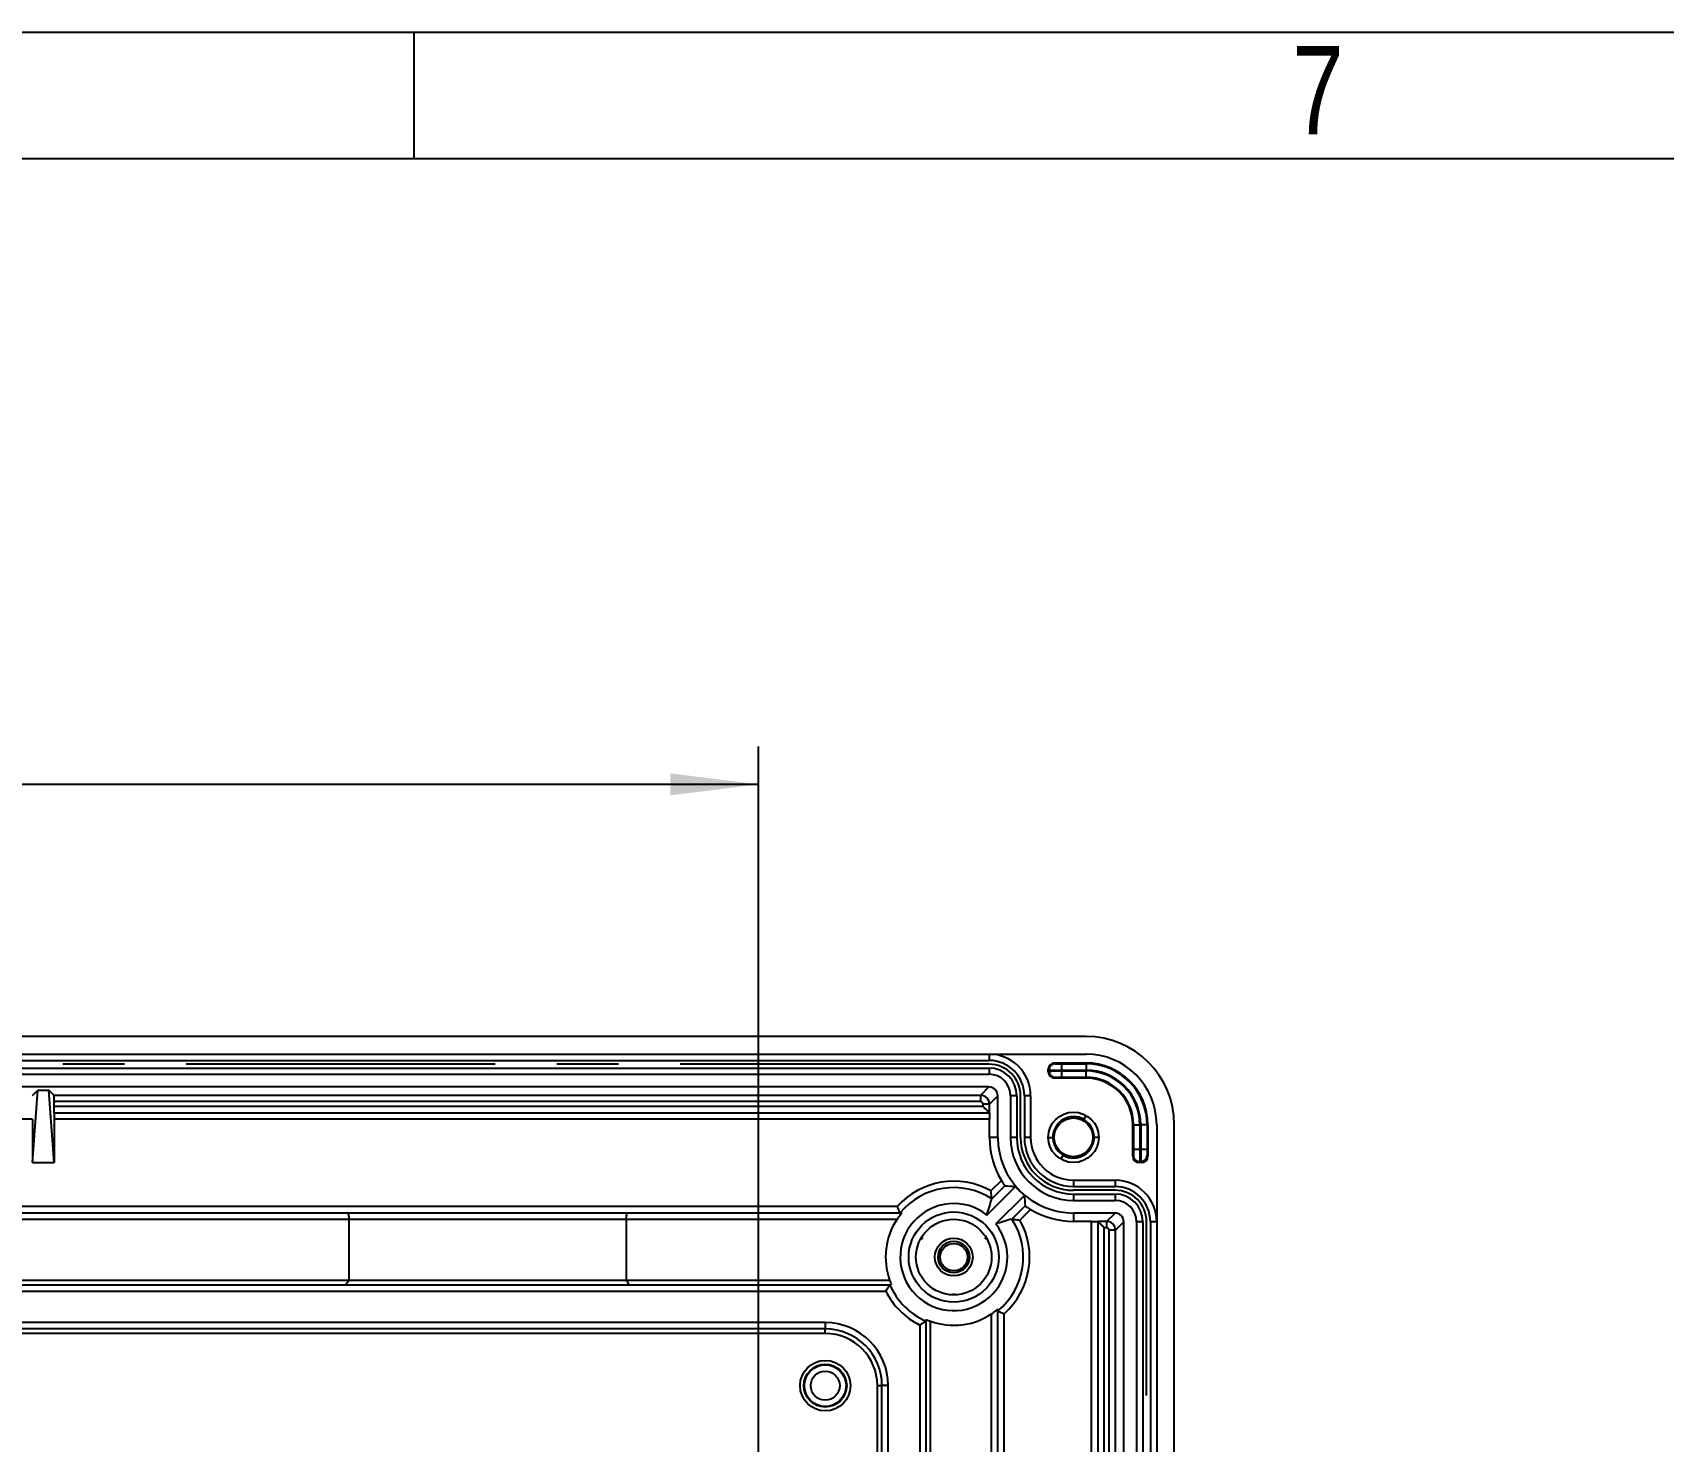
# Model space of a CAD drawing. Header units: millimetres. Extents: x 0 to 594, y 0 to 420.
# Drawn here: x 424.3 to 489, y 364.1 to 420 of the extents above; entities that cross this region are included whole.
import ezdxf

# ---------------------------------------------------------------- set-up
doc = ezdxf.new("R2010")
doc.units = ezdxf.units.MM
doc.header["$LTSCALE"] = 32.67
doc.linetypes.add('CENTER', pattern=[0.6, 0.375, -0.075, 0.075, -0.075])
doc.layers.get('0').update_dxf_attribs({"linetype": 'CONTINUOUS'})
for name, color, linetype in [('KASTEN_ABOX_DXF_CONTINUOUS_LINE', 7, 'CONTINUOUS'), ('KURVEN', 7, 'CONTINUOUS'), ('M-490-925-01-6274_DXF_DIMENSION', 7, 'CONTINUOUS'), ('M-490-925-01-6274_DXF_FORMAT', 7, 'CONTINUOUS'), ('M-490-925-01-6274_DXF_TEXT', 7, 'CONTINUOUS')]:
    doc.layers.add(name, color=color, linetype=linetype)
doc.styles.get("Standard").update_dxf_attribs({"font": 'txt', "width": 0.7})
doc.styles.add('TEXTSTYLE_2', font='txt', dxfattribs={"width": 0.785714})
doc.dimstyles.new('DIMSTYLE_3', dxfattribs={"dimtxt": 2.5, "dimasz": 3.5, "dimexe": 1.5, "dimexo": 0, "dimtad": 1, "dimdec": 3, "dimlfac": 2, "dimdsep": 46, "dimtxsty": 'Standard', "dimblk": '_FILLED', "dimblk1": '_FILLED', "dimblk2": '_FILLED', "dimcen": 0.09, "dimclrt": 5, "dimadec": 3, "dimazin": 2, "dimtp": 0.5, "dimtm": 0.5, "dimtfac": 1, "dimtdec": 3, "dimtofl": 0, "dimtmove": 0, "dimatfit": 3, "dimldrblk": '_FILLED', "dimfxl": 1, "dimtolj": 1, "dimarcsym": 0})
doc.dimstyles.get("Standard").update_dxf_attribs({"dimtxt": 2.5, "dimasz": 3.5, "dimexe": 1.5, "dimexo": 0, "dimtad": 1, "dimdec": 3, "dimdsep": 46, "dimtxsty": 'Standard', "dimblk": '_FILLED', "dimblk1": '_FILLED', "dimblk2": '_FILLED', "dimcen": 0.09, "dimclrt": 5, "dimadec": 3, "dimazin": 2, "dimtol": 1, "dimtp": 0.005, "dimtm": 0.005, "dimtfac": 1, "dimtdec": 3, "dimtofl": 0, "dimtmove": 0, "dimatfit": 3, "dimldrblk": '_FILLED', "dimfxl": 1, "dimtolj": 1, "dimarcsym": 0})

# ---------------------------------------------------------------- blocks, each defined once
blk = doc.blocks.new('_FILLED')
at = {"color": 0, "linetype": 'ByBlock'}
blk.add_solid([(0, 0), (-1, 0.125), (-1, -0.125)], dxfattribs=at)
blk = doc.blocks.new('*D13')
at = {"layer": 'M-490-925-01-6274_DXF_DIMENSION', "color": 2, "linetype": 'Continuous', "transparency": 16777216}
for p, q in [((361.109, 330.18), (361.109, 391.68)), ((453.109, 330.18), (453.109, 391.68)), ((361.109, 390.18), (407.109, 390.18)), ((453.109, 390.18), (407.109, 390.18))]:
    blk.add_line(p, q, dxfattribs=at)
at = {"layer": 'M-490-925-01-6274_DXF_DIMENSION', "color": 2, "linetype": 'Continuous', "transparency": 16777216, "xscale": 3.5, "yscale": 3.5, "zscale": 3.5, "rotation": 180}
blk.add_blockref('_FILLED', (361.109, 390.18), dxfattribs=at)
at = {"layer": 'M-490-925-01-6274_DXF_DIMENSION', "color": 2, "linetype": 'Continuous', "transparency": 16777216, "xscale": 3.5, "yscale": 3.5, "zscale": 3.5}
blk.add_blockref('_FILLED', (453.109, 390.18), dxfattribs=at)
at = {"layer": 'M-490-925-01-6274_DXF_DIMENSION', "color": 5, "linetype": 'Continuous', "transparency": 16777216, "insert": (407.109, 393.305), "char_height": 2.5, "width": 8.03571, "attachment_point": 2, "line_spacing_factor": 0.9}
blk.add_mtext('184', dxfattribs=at)

msp = doc.modelspace()

# ---------------------------------------------------------------- linework, layer by layer
at = {"layer": 'KASTEN_ABOX_DXF_CONTINUOUS_LINE', "color": 7, "linetype": 'Continuous'}
for p, q in [((466.10897, 380.1803), (348.10897, 380.1803)), ((351.95897, 379.4803), (462.25897, 379.4803)), ((462.25897, 379.4803), (466.10897, 379.4803)), ((351.95897, 378.6803), (462.25897, 378.6803)), ((464.60897, 378.78026), (464.60897, 378.88033)), ((464.85893, 379.1303), (466.10897, 379.1303)), ((466.10897, 378.5303), (464.85893, 378.5303)), ((462.25593, 378.17724), (351.96201, 378.17724)), ((424.30677, 377.8456), (424.51307, 378.0519)), ((424.30897, 375.1803), (424.51307, 378.0519)), ((424.51307, 378.0519), (424.95487, 378.0519)), ((425.15897, 375.1803), (424.95487, 378.0519)), ((425.16117, 377.8456), (424.95487, 378.0519)), ((461.92429, 377.8456), (425.16117, 377.8456)), ((425.16333, 377.3978), (425.16333, 377.59561)), ((462.27427, 377.14839), (462.27427, 377.49562)), ((462.60591, 376.1803), (462.60591, 377.82726)), ((463.10897, 377.8303), (463.10897, 376.1803)), ((463.90897, 377.8303), (463.90897, 376.1803)), ((424.30897, 376.8978), (424.30897, 375.1803)), ((425.15897, 376.8978), (425.15897, 375.1803)), ((425.16115, 377.1478), (462.27429, 377.1478)), ((462.27647, 376.1803), (462.27647, 376.8978)), ((466.10897, 377.04632), (466.02147, 376.89477)), ((467.95897, 375.43026), (467.95897, 376.6803)), ((468.55897, 376.6803), (468.55897, 375.43026)), ((468.90897, 376.6803), (468.90897, 372.8303)), ((469.60897, 283.6803), (469.60897, 376.6803)), ((464.60897, 376.1803), (464.78397, 376.1803)), ((466.60897, 376.1803), (466.43397, 376.1803)), ((465.10897, 375.31427), (465.19647, 375.46583)), ((424.30897, 375.1803), (425.15897, 375.1803)), ((468.30901, 375.1803), (468.20893, 375.1803)), ((462.17436, 373.09924), (463.30834, 374.23322)), ((462.88789, 374.26018), (462.36697, 373.73926)), ((465.60897, 374.4803), (467.25897, 374.4803)), ((463.6619, 373.87967), (462.52791, 372.74569)), ((463.16793, 372.93829), (463.68886, 373.45922)), ((465.60897, 373.6803), (467.25897, 373.6803)), ((355.42784, 373.1803), (458.7901, 373.1803)), ((436.85329, 372.9303), (436.85329, 370.51228)), ((447.86465, 372.9303), (447.86465, 370.51228)), ((467.25593, 373.17724), (465.60897, 373.17724)), ((466.32647, 372.8478), (465.60897, 372.8478)), ((466.57647, 372.84562), (466.57647, 330.63584)), ((466.92429, 372.8456), (466.57706, 372.8456)), ((467.60591, 287.53334), (467.60591, 372.82726)), ((468.10897, 372.8303), (468.10897, 287.5303)), ((468.90897, 372.8303), (468.90897, 287.5303)), ((459.60323, 372.1553), (459.53603, 372.13729)), ((459.58523, 372.2225), (459.60323, 372.1553)), ((462.11471, 372.1553), (462.13271, 372.2225)), ((462.1819, 372.13729), (462.11471, 372.1553)), ((467.27427, 330.63586), (467.27427, 372.49562)), ((355.84017, 370.3303), (458.37776, 370.3303)), ((355.90383, 370.51228), (458.3141, 370.51228)), ((460.80978, 369.9311), (460.85897, 369.9803)), ((460.85897, 369.9803), (460.90816, 369.9311)), ((459.75897, 291.4115), (459.75897, 368.94909)), ((459.94095, 291.47516), (459.94095, 368.88543)), ((462.60897, 290.99916), (462.60897, 369.36143)), ((455.75897, 368.5803), (358.45897, 368.5803)), ((455.75897, 368.39831), (358.45897, 368.39831)), ((457.82698, 294.0303), (457.82698, 366.3303)), ((458.00897, 294.0303), (458.00897, 366.3303))]:
    msp.add_line(p, q, dxfattribs=at)
at = {"layer": 'KASTEN_ABOX_DXF_CONTINUOUS_LINE', "color": 9, "linetype": 'Continuous'}
for p, q in [((351.95897, 379.2303), (462.25897, 379.2303)), ((462.25897, 379.4803), (462.25897, 379.2303)), ((351.95897, 378.9303), (462.25897, 378.9303)), ((462.25897, 378.9303), (462.25897, 378.6803)), ((464.60897, 378.88033), (464.63792, 378.85138)), ((464.60897, 378.78026), (464.63792, 378.80921)), ((464.63792, 378.85138), (464.63792, 378.80921)), ((464.85893, 379.1303), (464.88788, 379.10134)), ((464.85893, 378.5303), (464.88788, 378.55925)), ((465.13785, 379.09706), (466.10897, 379.09706)), ((465.13785, 379.09706), (465.13785, 378.56354)), ((465.13785, 378.56354), (466.10897, 378.56354)), ((465.13787, 378.84709), (466.10897, 378.84709)), ((465.13789, 378.8135), (466.10897, 378.8135)), ((466.10897, 379.1303), (466.10897, 378.84709)), ((466.10897, 378.5303), (466.10897, 378.8135)), ((461.92429, 377.8456), (462.25593, 378.17724)), ((461.92429, 377.59561), (425.16333, 377.59561)), ((462.02428, 377.3978), (425.16333, 377.3978)), ((461.92429, 377.8456), (461.92429, 377.59561)), ((462.27427, 377.49562), (462.02428, 377.49562)), ((462.02428, 377.3978), (462.02428, 377.49562)), ((462.27427, 377.49562), (462.60591, 377.82726)), ((463.35897, 377.8303), (463.10897, 377.8303)), ((463.35897, 377.8303), (463.35897, 376.1803)), ((463.90897, 377.8303), (463.65897, 377.8303)), ((463.65897, 377.8303), (463.65897, 376.1803)), ((424.30897, 376.8978), (420.71636, 376.8978)), ((462.27647, 376.8978), (425.15897, 376.8978)), ((467.95897, 376.6803), (468.24217, 376.6803)), ((467.99221, 376.6803), (467.99221, 375.70917)), ((468.24217, 376.6803), (468.24217, 375.70917)), ((468.55897, 376.6803), (468.27577, 376.6803)), ((468.27577, 376.6803), (468.27577, 375.70917)), ((468.52573, 376.6803), (468.52573, 375.70917)), ((462.60591, 376.1803), (462.27647, 376.1803)), ((463.35897, 376.1803), (463.10897, 376.1803)), ((463.90897, 376.1803), (463.65897, 376.1803)), ((467.98792, 375.45921), (467.95897, 375.43026)), ((467.99221, 375.70917), (468.52573, 375.70917)), ((468.53002, 375.45921), (468.55897, 375.43026)), ((468.23788, 375.20925), (468.20893, 375.1803)), ((468.23788, 375.20925), (468.28005, 375.20925)), ((468.28005, 375.20925), (468.30901, 375.1803)), ((462.74709, 374.47292), (462.3287, 374.05454)), ((465.60897, 374.4803), (465.60897, 374.2303)), ((465.60897, 374.2303), (467.25897, 374.2303)), ((467.25897, 374.4803), (467.25897, 374.2303)), ((458.61247, 373.4303), (355.60547, 373.4303)), ((465.60897, 373.9303), (467.25897, 373.9303)), ((465.60897, 373.9303), (465.60897, 373.6803)), ((467.25897, 373.9303), (467.25897, 373.6803)), ((355.61043, 372.9303), (458.60751, 372.9303)), ((463.48321, 372.90003), (463.90159, 373.31841)), ((465.60897, 373.17724), (465.60897, 372.8478)), ((466.32647, 330.63366), (466.32647, 372.8478)), ((466.92429, 372.8456), (467.25593, 373.17724)), ((466.92429, 372.8456), (466.92429, 372.59561)), ((467.27427, 372.49562), (467.60591, 372.82726)), ((468.35897, 372.8303), (468.10897, 372.8303)), ((468.35897, 372.8303), (468.35897, 287.5303)), ((468.90897, 372.8303), (468.65897, 372.8303)), ((468.65897, 372.8303), (468.65897, 287.5303)), ((466.92429, 372.59561), (466.82647, 372.59561)), ((466.82647, 330.63802), (466.82647, 372.59561)), ((467.27427, 372.49562), (467.02428, 372.49562)), ((467.02428, 330.63802), (467.02428, 372.49562)), ((356.05653, 370.0803), (458.16141, 370.0803)), ((455.75897, 368.8303), (358.45897, 368.8303)), ((455.75897, 368.8303), (455.75897, 368.5803)), ((462.35897, 291.18176), (462.35897, 369.17883)), ((462.85897, 291.1768), (462.85897, 369.1838)), ((455.75897, 368.39831), (455.75897, 368.5803)), ((459.50897, 368.73273), (459.50897, 291.62786)), ((457.82698, 366.3303), (458.00897, 366.3303)), ((458.25897, 366.3303), (458.00897, 366.3303)), ((458.25897, 294.0303), (458.25897, 366.3303))]:
    msp.add_line(p, q, dxfattribs=at)
at = {"layer": 'KASTEN_ABOX_DXF_CONTINUOUS_LINE', "color": 7, "linetype": 'Continuous'}
for centre, radius in [((465.60897, 376.1803), 1), ((465.60897, 376.1803), 0.76828), ((460.85897, 371.4303), 1.78868), ((460.85897, 371.4303), 1.5), ((460.85897, 371.4303), 0.75), ((460.85897, 371.4303), 0.625), ((460.85897, 371.4303), 0.54209), ((455.75897, 366.3303), 1), ((455.75897, 366.3303), 0.85), ((455.75897, 366.3303), 0.82638)]:
    msp.add_circle(centre, radius, dxfattribs=at)
at = {"layer": 'KASTEN_ABOX_DXF_CONTINUOUS_LINE', "color": 9, "linetype": 'Continuous'}
msp.add_circle((455.75897, 366.3303), 0.57636, dxfattribs=at)
at = {"layer": 'KASTEN_ABOX_DXF_CONTINUOUS_LINE', "color": 7, "linetype": 'Continuous'}
for centre, radius, start, end in [((466.10897, 376.6803), 3.5, 0, 90), ((462.25897, 377.8303), 1.65, 0.0000003, 90.0000001), ((466.10897, 376.6803), 2.8, 0, 90), ((462.25897, 377.8303), 0.85, 0, 90), ((466.10897, 376.6803), 2.45, 0, 90), ((466.10897, 376.6803), 1.85, 0, 90), ((465.61101, 376.18218), 0.82181, 90.1423587, 239.9999982), ((465.60693, 376.17841), 0.82181, 270.1423587, 59.9999982), ((465.60897, 376.1803), 3.33249, 180, 210.8199834), ((465.60897, 376.1803), 3.00305, 180, 270), ((465.60897, 376.1803), 2.5, 180, 270), ((465.60897, 376.1803), 1.7, 179.9999998, 269.9999998), ((463.71184, 383.81821), 9.59348, 265.0729941, 267.5894504), ((465.60897, 376.1803), 3.01396, 220.2420048, 229.7579952), ((467.25897, 372.8303), 1.65, 0.0000003, 90.0000001), ((469.89242, 378.48029), 12.35879, 204.1178918, 204.7265203), ((460.85897, 371.4303), 2.125, 51.756327, 38.243673), ((415.90914, 387.37132), 48.41655, 342.855839, 343.6467938), ((473.24688, 374.28317), 9.59348, 182.4105496, 184.9270059), ((467.25897, 372.8303), 0.85, 0, 90), ((460.85897, 371.4303), 2.70538, 146.3271199, 199.8360138), ((476.79999, 326.48047), 48.41655, 106.3532062, 107.144161), ((465.60897, 376.1803), 3.33249, 239.1800166, 270), ((456.93953, 357.98372), 23.67323, 148.0466227, 148.5642818), ((427.77841, 357.98372), 23.67323, 31.4357182, 31.9533773), ((460.85897, 371.4303), 2.70538, 250.1639862, 303.6728801), ((467.91151, 380.46944), 12.36503, 245.2708825, 245.8821362), ((455.75897, 366.3303), 2.25, 0, 90), ((455.75897, 366.3303), 2.06799, 0, 90), ((454.15418, 377.41273), 10.19883, 301.6709158, 302.4418657)]:
    msp.add_arc(centre, radius, start, end, dxfattribs=at)
at = {"layer": 'KASTEN_ABOX_DXF_CONTINUOUS_LINE', "color": 9, "linetype": 'Continuous'}
for centre, radius, start, end in [((462.25897, 377.8303), 1.39997, 0, 90), ((462.25897, 377.8303), 1.09998, 0, 90), ((464.8879, 378.85137), 0.24998, 90.0033035, 179.9966965), ((464.8879, 378.80923), 0.24998, 180.0033035, 269.9966965), ((466.10897, 376.6803), 2.41676, 0, 90), ((466.10897, 376.6803), 2.16679, 0, 90), ((466.10897, 376.6803), 2.13318, 0, 90), ((466.10897, 376.6803), 1.88324, 0, 90), ((461.92426, 377.49559), 0.35001, 0.0037119, 89.9962881), ((461.92429, 377.49562), 0.09999, 359.9980395, 90.0019605), ((465.60897, 376.1803), 2.24998, 180, 270), ((465.60897, 376.1803), 1.94996, 180, 270), ((468.2379, 375.45923), 0.24998, 180.0033035, 269.9966965), ((468.28004, 375.45923), 0.24998, 270.0033035, 359.9966965), ((460.85897, 371.4303), 3.00778, 60.7484994, 138.3221759), ((460.85897, 371.4303), 2.75782, 56.8514466, 140.6127496), ((467.25897, 372.8303), 1.39997, 0, 90), ((467.25897, 372.8303), 1.09998, 0, 90), ((460.85897, 371.4303), 2.75782, 309.3872504, 33.1485534), ((460.85897, 371.4303), 3.00778, 311.6778241, 29.2515006), ((466.92426, 372.49559), 0.35001, 0.0037119, 89.9962881), ((466.92429, 372.49562), 0.09999, 359.9980395, 90.0019605), ((460.85897, 371.4303), 2.76655, 203.4286711, 246.5713289), ((460.85897, 371.4303), 3.01651, 206.5857571, 243.4142429), ((455.75897, 366.3303), 2.49998, 0, 90)]:
    msp.add_arc(centre, radius, start, end, dxfattribs=at)
at = {"layer": 'KASTEN_ABOX_DXF_CONTINUOUS_LINE', "color": 7, "linetype": 'Continuous'}
for centre, major_axis, ratio, start_param, end_param in [((464.85901, 378.88026), (0.17683, -0.17683), 0.99969546, 2.35634678, 3.92683852), ((464.85901, 378.78033), (0.17683, 0.17683), 0.99969546, -3.92683852, -2.35634678), ((462.2559, 377.82723), (0.24751, 0.24751), 0.99992385, -0.78536009, 0.78536009), ((425.16115, 377.3978), (0, 0.25), 0.00872687, -3.14159265, -1.57079633), ((425.16115, 377.59561), (0, 0.25), 0.00872687, -1.57079633, -0.00872665), ((425.16115, 376.8978), (0, 0.25), 0.00872687, 0, 1.57079633), ((468.20901, 375.43033), (0.17683, 0.17683), 0.99969546, -3.92683852, -2.35634678), ((468.30893, 375.43033), (0.17683, -0.17683), 0.99969546, -0.78524587, 0.78524587), ((467.2559, 372.82723), (0.24751, 0.24751), 0.99992385, -0.78536009, 0.78536009), ((460.85897, 371.30237), (0, 2.66749), 0.99884938, -4.41168582, -4.3393842), ((460.73104, 371.4303), (2.66749, 0), 0.99884938, -1.94380111, -1.87149949)]:
    msp.add_ellipse(centre, major_axis=major_axis, ratio=ratio, start_param=start_param, end_param=end_param, dxfattribs=at)
at = {"layer": 'KASTEN_ABOX_DXF_CONTINUOUS_LINE', "color": 9, "linetype": 'Continuous'}
for points, knots in [([(464.63792, 378.85138), (464.64123, 378.84973), (464.65554, 378.85166), (464.68386, 378.84873), (464.73033, 378.84924), (464.82011, 378.84769), (464.95786, 378.84742), (465.0747, 378.84709), (465.13787, 378.84709)], [0, 0, 0, 0, 0.02218033, 0.08100487, 0.17433084, 0.29870011, 0.62098834, 1, 1, 1, 1]), ([(464.63792, 378.80921), (464.64123, 378.81086), (464.65555, 378.80893), (464.68387, 378.81186), (464.73035, 378.81135), (464.82013, 378.8129), (464.95788, 378.81317), (465.07472, 378.8135), (465.13789, 378.8135)], [0, 0, 0, 0, 0.02218944, 0.08102997, 0.17436797, 0.29873498, 0.62100602, 1, 1, 1, 1]), ([(464.88788, 379.10134), (464.89267, 379.09656), (464.92194, 379.10389), (464.96987, 379.09541), (465.04836, 379.09828), (465.10626, 379.09706), (465.13785, 379.09706)], [0, 0, 0, 0, 0.08115721, 0.29883625, 0.62106057, 1, 1, 1, 1]), ([(464.88788, 378.55925), (464.89267, 378.56403), (464.92195, 378.55671), (464.96987, 378.56518), (465.04836, 378.56231), (465.10626, 378.56354), (465.13785, 378.56354)], [0, 0, 0, 0, 0.08118202, 0.29886924, 0.62107609, 1, 1, 1, 1]), ([(467.99221, 375.70917), (467.99221, 375.67764), (467.99099, 375.61979), (467.99386, 375.54132), (467.98537, 375.49335), (467.99272, 375.46401), (467.98792, 375.45921)], [0, 0, 0, 0, 0.37832293, 0.70049446, 0.91856632, 1, 1, 1, 1]), ([(468.24217, 375.70917), (468.24217, 375.64611), (468.24184, 375.52939), (468.24158, 375.39172), (468.24003, 375.30189), (468.24054, 375.25532), (468.2376, 375.22693), (468.23954, 375.21257), (468.23788, 375.20925)], [0, 0, 0, 0, 0.37839925, 0.70063602, 0.82517446, 0.91872318, 0.97773859, 1, 1, 1, 1]), ([(468.27577, 375.70917), (468.27577, 375.64611), (468.27609, 375.52939), (468.27636, 375.39173), (468.27791, 375.3019), (468.27739, 375.25534), (468.28034, 375.22694), (468.27839, 375.21257), (468.28005, 375.20925)], [0, 0, 0, 0, 0.37839935, 0.7006112, 0.82514202, 0.91869345, 0.97772422, 1, 1, 1, 1]), ([(468.52573, 375.70917), (468.52573, 375.67764), (468.52695, 375.6198), (468.52406, 375.54131), (468.5326, 375.49338), (468.52519, 375.46399), (468.53002, 375.45921)], [0, 0, 0, 0, 0.37834121, 0.70049831, 0.91855954, 1, 1, 1, 1])]:
    msp.add_open_spline(points, degree=3, knots=knots, dxfattribs=at)
at = {"layer": 'KASTEN_ABOX_DXF_CONTINUOUS_LINE', "color": 7, "linetype": 'Continuous'}
for points, knots in [([(462.02428, 377.3978), (462.04839, 377.37369), (462.12909, 377.29315), (462.20926, 377.21209), (462.2662, 377.15602)], [0, 0, 0, 0, 0.29908102, 1, 1, 1, 1]), ([(462.2662, 377.15602), (462.26814, 377.15411), (462.27109, 377.15235), (462.27327, 377.14831), (462.27427, 377.14831)], [0, 0, 0, 0, 0.73115703, 1, 1, 1, 1]), ([(462.27427, 377.14839), (462.27589, 377.14839), (462.273, 377.13824), (462.27635, 377.12787), (462.27505, 377.10316), (462.27645, 377.05909), (462.27618, 376.98879), (462.27647, 376.92983), (462.27647, 376.8978)], [0, 0, 0, 0, 0.01929563, 0.07572291, 0.16741889, 0.29140149, 0.61661308, 1, 1, 1, 1]), ([(462.36697, 373.73926), (462.36999, 373.74952), (462.35762, 373.78632), (462.35637, 373.85477), (462.34216, 373.94956), (462.33368, 374.01857), (462.3287, 374.05454)], [0, 0, 0, 0, 0.10101943, 0.34164669, 0.65706316, 1, 1, 1, 1]), ([(462.74709, 374.47292), (462.76355, 374.44532), (462.79502, 374.39471), (462.83359, 374.33556), (462.86024, 374.29831), (462.87336, 374.27777), (462.88321, 374.2683), (462.88612, 374.26033), (462.88789, 374.26018)], [0, 0, 0, 0, 0.37774426, 0.70137376, 0.82666073, 0.92065559, 0.97914645, 1, 1, 1, 1]), ([(463.68886, 373.45922), (463.68901, 373.45745), (463.69698, 373.45454), (463.70644, 373.44468), (463.72698, 373.43157), (463.76423, 373.40492), (463.82338, 373.36634), (463.87399, 373.33488), (463.90159, 373.31841)], [0, 0, 0, 0, 0.02085355, 0.07934441, 0.17333927, 0.29862624, 0.62225574, 1, 1, 1, 1]), ([(436.79682, 373.1803), (436.80625, 373.1803), (436.82626, 373.15198), (436.84644, 373.07143), (436.85329, 372.98988), (436.85329, 372.9303)], [0, 0, 0, 0, 0.1073072, 0.32163728, 1, 1, 1, 1]), ([(447.86465, 372.9303), (447.86465, 372.98988), (447.8715, 373.07143), (447.89167, 373.15198), (447.91169, 373.1803), (447.92112, 373.1803)], [0, 0, 0, 0, 0.67836272, 0.8926928, 1, 1, 1, 1]), ([(458.7901, 373.1803), (458.79251, 373.1803), (458.77848, 373.16721), (458.77364, 373.15592), (458.7499, 373.12814), (458.71672, 373.08384), (458.66631, 373.01669), (458.62751, 372.96032), (458.60751, 372.9303)], [0, 0, 0, 0, 0.023352, 0.09283746, 0.19970677, 0.33340747, 0.65048134, 1, 1, 1, 1]), ([(458.72762, 373.1803), (458.72399, 373.1803), (458.72198, 373.19959), (458.70696, 373.21961), (458.68985, 373.26307), (458.67479, 373.29332), (458.66675, 373.31076)], [0, 0, 0, 0, 0.07563718, 0.28198901, 0.59982195, 1, 1, 1, 1]), ([(463.16793, 372.93829), (463.17819, 372.94131), (463.21499, 372.92894), (463.28344, 372.9277), (463.37823, 372.91349), (463.44725, 372.90501), (463.48321, 372.90003)], [0, 0, 0, 0, 0.10099555, 0.3416222, 0.65707098, 1, 1, 1, 1]), ([(466.32647, 372.8478), (466.3585, 372.8478), (466.41746, 372.8475), (466.48777, 372.84777), (466.53183, 372.84638), (466.55654, 372.84768), (466.56691, 372.84433), (466.57706, 372.84721), (466.57706, 372.8456)], [0, 0, 0, 0, 0.38338692, 0.70859851, 0.83258111, 0.92427709, 0.98070437, 1, 1, 1, 1]), ([(466.82647, 372.59561), (466.79888, 372.6232), (466.7455, 372.67677), (466.68012, 372.74144), (466.63445, 372.78851), (466.60491, 372.81489), (466.59091, 372.83506), (466.57647, 372.84206), (466.57647, 372.84561)], [0, 0, 0, 0, 0.33107979, 0.64235693, 0.77813073, 0.89119123, 0.96989901, 1, 1, 1, 1]), ([(458.16141, 370.0803), (458.17981, 370.11009), (458.21511, 370.16648), (458.25776, 370.23414), (458.28788, 370.27913), (458.30305, 370.30605), (458.31492, 370.31855), (458.31812, 370.3303), (458.32059, 370.3303)], [0, 0, 0, 0, 0.35441503, 0.67446596, 0.80582684, 0.90825727, 0.9750597, 1, 1, 1, 1]), ([(459.75897, 368.89192), (459.75897, 368.88765), (459.73835, 368.88271), (459.7175, 368.86231), (459.67324, 368.83734), (459.64268, 368.81665), (459.62527, 368.80557)], [0, 0, 0, 0, 0.08048053, 0.29382165, 0.61113394, 1, 1, 1, 1]), ([(462.35897, 369.17883), (462.38899, 369.19884), (462.44536, 369.23763), (462.51251, 369.28805), (462.55682, 369.32123), (462.58459, 369.34496), (462.59588, 369.34981), (462.60897, 369.36384), (462.60897, 369.36143)], [0, 0, 0, 0, 0.3495195, 0.66659436, 0.80029417, 0.90716346, 0.9766486, 1, 1, 1, 1]), ([(462.60897, 369.29894), (462.60897, 369.29533), (462.62817, 369.29332), (462.6481, 369.27837), (462.69137, 369.26134), (462.72149, 369.24635), (462.73886, 369.23834)], [0, 0, 0, 0, 0.07567374, 0.28199615, 0.59972899, 1, 1, 1, 1])]:
    msp.add_open_spline(points, degree=3, knots=knots, dxfattribs=at)
for points in [[(466.02147, 376.89477), (465.89807, 376.96551), (465.75121, 377.00442), (465.60897, 377.00399)], [(465.19647, 375.46583), (465.31987, 375.39508), (465.46673, 375.35617), (465.60897, 375.35661)]]:
    msp.add_open_spline(points, degree=3, dxfattribs=at)
at = {"layer": 'KURVEN', "color": 2, "linetype": 'CENTER'}
for p, q in [((462.25897, 379.0803), (351.95897, 379.0803)), ((463.50897, 376.1803), (463.50897, 377.8303)), ((467.25897, 374.0803), (465.60897, 374.0803)), ((468.50897, 287.5303), (468.50897, 372.8303))]:
    msp.add_line(p, q, dxfattribs=at)
for centre, radius, start, end in [((462.25897, 377.8303), 1.25, 0, 90), ((465.60897, 376.1803), 2.1, 180, 270), ((467.25897, 372.8303), 1.25, 0, 90)]:
    msp.add_arc(centre, radius, start, end, dxfattribs=at)
at = {"layer": 'M-490-925-01-6274_DXF_FORMAT', "color": 2, "linetype": 'Continuous'}
for p, q in [((594, 420), (0, 420)), ((439.45073, 415.00005), (439.45073, 420.00005))]:
    msp.add_line(p, q, dxfattribs=at)
at = {"layer": 'M-490-925-01-6274_DXF_FORMAT', "color": 7, "linetype": 'Continuous'}
msp.add_line((589, 415), (5, 415), dxfattribs=at)

# ---------------------------------------------------------------- texts
at = {"layer": 'M-490-925-01-6274_DXF_FORMAT', "color": 5, "linetype": 'Continuous', "insert": (474.29072, 419.46321), "char_height": 3.493164, "width": 4.1169433, "attachment_point": 1, "line_spacing_factor": 0.9, "style": 'TEXTSTYLE_2'}
msp.add_mtext('\\Q0.000018724;7', dxfattribs=at)

# ---------------------------------------------------------------- dimensions: what is measured, and where the dimension line sits
at = {"layer": 'M-490-925-01-6274_DXF_DIMENSION', "color": 2, "linetype": 'Continuous'}
dim = msp.add_linear_dim(base=(453.10897, 390.1803), p1=(361.10897, 330.1803), p2=(453.10897, 330.1803), dimstyle='DIMSTYLE_3', dxfattribs=at)
dim.commit()
dim.dimension.update_dxf_attribs({"geometry": '*D13', "text_midpoint": (406.75183, 390.1803), "dimtype": 160})

# ---------------------------------------------------------------- leaders
at = {"layer": 'M-490-925-01-6274_DXF_TEXT', "color": 2, "linetype": 'Continuous'}
msp.add_leader([(463.98397, 317.1803), (329.60897, 390.1803), (311.96707, 390.1803)], dimstyle='Standard', override={"dimtad": 0}, dxfattribs=at)

doc.saveas('drawing.dxf')
